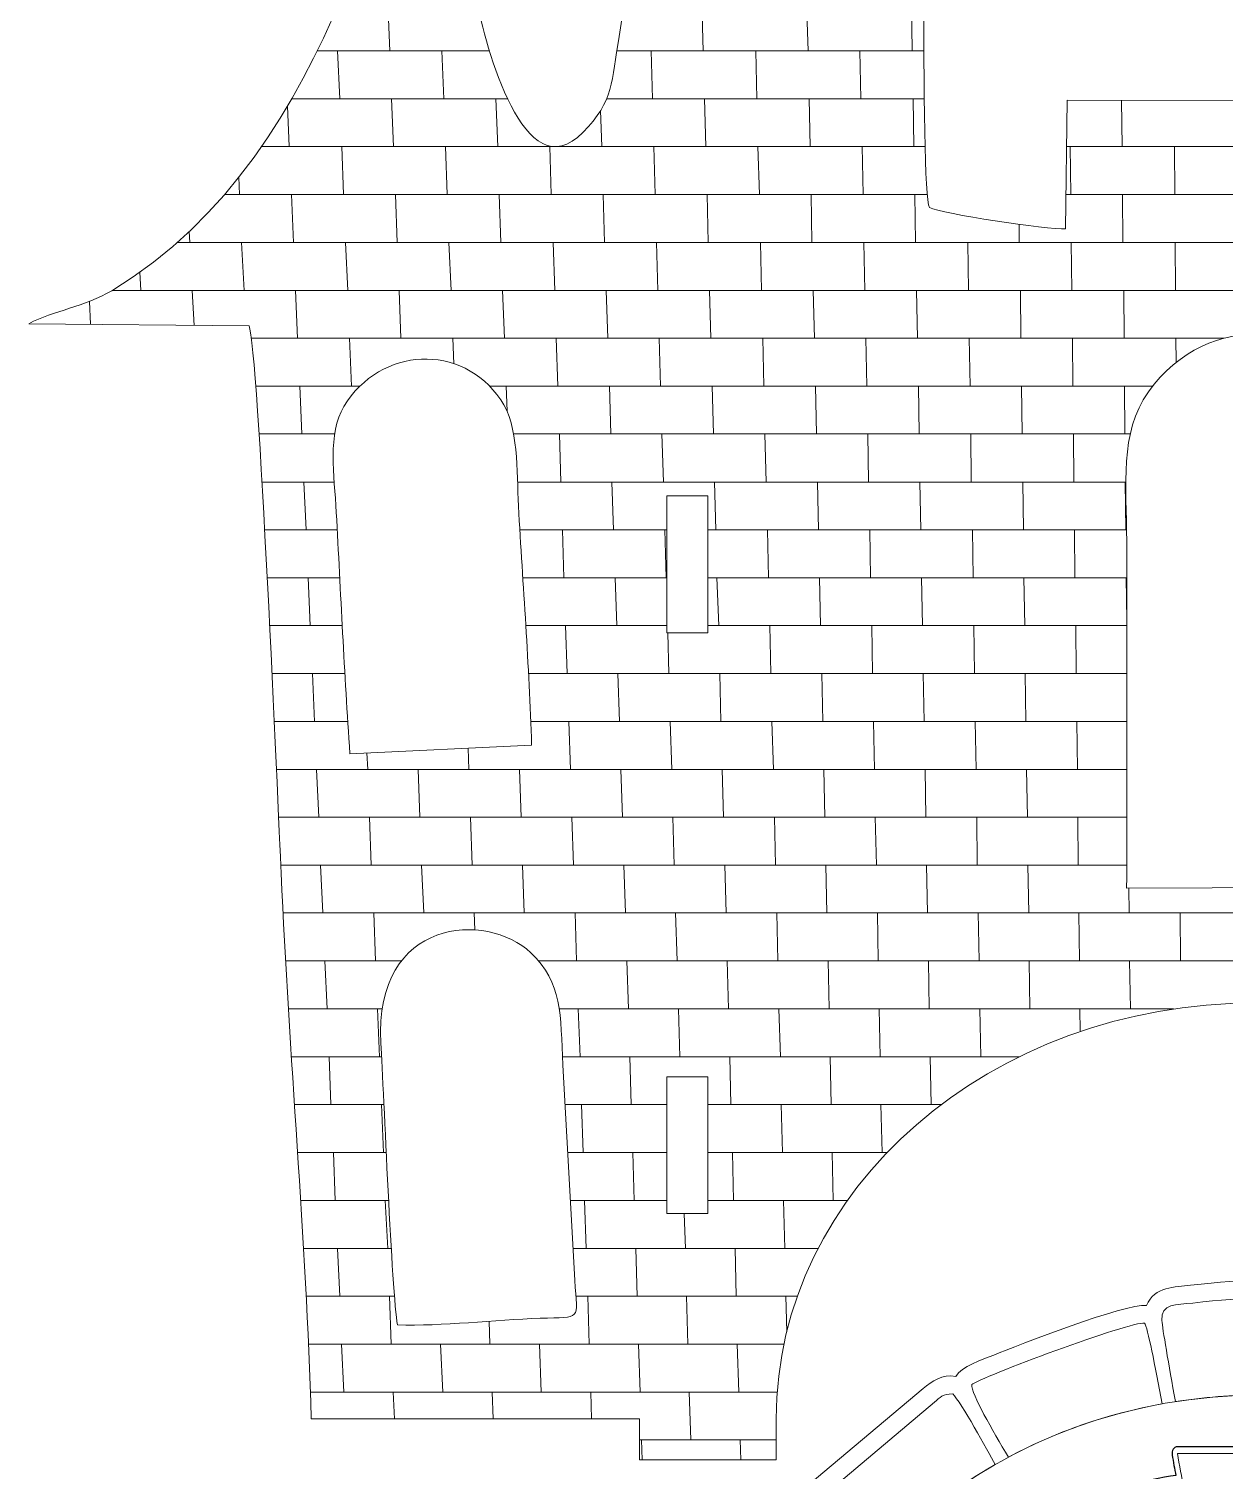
# Model space of a CAD drawing. Header units: millimetres. Extents: x 170 to 862, y -190 to 818.
# Drawn here: x 490.3 to 577.7, y -80.2 to 25.2 of the extents above; entities that cross this region are included whole.
import ezdxf

# ---------------------------------------------------------------- set-up
doc = ezdxf.new("R2010")
doc.units = ezdxf.units.MM
doc.header["$MEASUREMENT"] = 0
doc.layers.add('layer 1', color=7, linetype='Continuous')

msp = doc.modelspace()

# ---------------------------------------------------------------- linework, layer by layer
at = {"layer": 'layer 1', "color": 250, "lineweight": 9}
for points, knots in [([(510.9228, -76.3493), (510.9228, -76.3493), (534.906, -76.3493), (534.906, -76.3493), (534.906, -76.3493), (534.906, -76.3493), (534.906, -79.3493), (534.906, -79.3493), (534.906, -79.3493), (534.906, -79.3493), (544.906, -79.3493), (544.906, -79.3493), (544.906, -79.3493), (544.906, -79.3493), (544.906, -76.3493), (544.906, -76.3493), (544.906, -76.3493), (544.906, -59.5656), (560.576, -45.9595), (579.906, -45.9595), (579.906, -45.9595), (599.236, -45.9595), (614.906, -59.5656), (614.906, -76.3493), (614.906, -76.3493), (614.906, -76.3493), (614.906, -79.3493), (614.906, -79.3493), (614.906, -79.3493), (614.906, -79.3493), (624.906, -79.3493), (624.906, -79.3493), (624.906, -79.3493), (624.906, -79.3493), (624.906, -76.3493), (624.906, -76.3493), (624.906, -76.3493), (624.906, -76.3493), (646.316, -76.3493), (646.316, -76.3493), (646.316, -76.3493), (646.316, -76.3493), (648.4716, -38.3999), (648.4716, -38.3999), (648.4716, -38.3999), (648.4716, -38.3999), (656.5036, -38.4031), (656.5036, -38.4031), (656.5036, -38.4031), (656.5036, -38.4031), (639.1734, -19.24), (639.1734, -19.24), (639.1734, -19.24), (639.1734, -19.24), (629.1205, -29.5627), (629.1205, -29.5627), (629.1205, -29.5627), (629.1205, -29.5627), (630.1007, 27.5222), (630.1007, 27.5222), (630.1007, 27.5222), (630.1007, 27.5222), (647.1305, 27.3166), (647.1305, 27.3166), (647.1305, 27.3166), (645.5793, 28.3391), (643.9752, 28.9806), (642.3834, 30.0274), (642.3834, 30.0274), (635.0829, 34.8289), (628.2882, 40.3103), (623.8897, 48.2183), (623.8897, 48.2183), (621.895, 51.8047), (621.2528, 54.4117), (620.2465, 58.8511), (620.2465, 58.8511), (619.4413, 57.4735), (619.025, 55.4868), (618.3443, 53.819), (618.3443, 53.819), (617.6921, 52.2224), (616.9894, 50.3539), (616.2664, 48.8866), (616.2664, 48.8866), (614.5024, 45.3056), (613.2369, 43.0957), (611.1951, 39.9896), (611.1951, 39.9896), (606.8767, 33.42), (603.1417, 30.4764), (596.2882, 27.3613), (596.2882, 27.3613), (596.2882, 27.3613), (610.7812, 27.3214), (610.7812, 27.3214), (610.7812, 27.3214), (610.8475, 24.0482), (611.2013, 11.4736), (610.6337, 9.0804), (610.6337, 9.0804), (610.6337, 9.0804), (580.3423, 9.1505), (580.3423, 9.1505), (580.3423, 9.1505), (580.3423, 9.1505), (580.2643, 19.9821), (580.2643, 19.9821), (580.2643, 19.9821), (580.2643, 19.9821), (566.1612, 19.9921), (566.1612, 19.9921), (566.1612, 19.9921), (566.1612, 19.9921), (566.058, 10.6007), (566.058, 10.6007), (566.058, 10.6007), (564.7808, 10.5512), (556.933, 11.7012), (556.1073, 12.1687), (556.1073, 12.1687), (555.3932, 13.3816), (555.7951, 43.9697), (555.8473, 48.2832), (555.8473, 48.2832), (555.8473, 48.2832), (571.8956, 48.2946), (571.8956, 48.2946), (571.8956, 48.2946), (571.7946, 50.0304), (563.6137, 76.3162), (563.0667, 76.9632), (563.0667, 76.9632), (561.5698, 75.3409), (560.4404, 73.5545), (559.1395, 71.9493), (559.1395, 71.9493), (558.1346, 70.71), (556.221, 67.9084), (555.1357, 67.1754), (555.1357, 67.1754), (555.1357, 67.1754), (552.933, 86.5585), (552.933, 86.5585), (552.933, 86.5585), (552.933, 86.5585), (561.9036, 86.6342), (561.9036, 86.6342), (561.9036, 86.6342), (561.1342, 88.0788), (559.5118, 90.101), (558.5417, 91.4431), (558.5417, 91.4431), (558.5417, 91.4431), (548.6167, 105.0883), (548.6167, 105.0883), (548.6167, 105.0883), (548.2815, 105.5332), (548.628, 105.1591), (548.2217, 105.5796), (548.2217, 105.5796), (547.1851, 105.1028), (540.005, 94.0412), (538.2877, 91.6573), (538.2877, 91.6573), (537.3639, 90.3753), (535.6914, 88.2551), (535.2046, 86.9333), (535.2046, 86.9333), (535.2046, 86.9333), (543.0087, 86.9095), (543.0087, 86.9095), (543.0087, 86.9095), (543.0878, 84.6329), (541.1233, 75.6664), (540.574, 72.157), (540.574, 72.157), (540.445, 71.3339), (540.3027, 70.5302), (540.1676, 69.7136), (540.1676, 69.7136), (540.1676, 69.7136), (539.7334, 68.059), (539.7334, 68.059), (539.7334, 68.059), (539.7103, 68.0046), (539.633, 67.7984), (539.6151, 67.842), (539.6151, 67.842), (539.5969, 67.886), (539.5367, 67.6949), (539.4893, 67.6268), (539.4893, 67.6268), (538.1588, 68.7098), (532.8296, 75.8813), (531.6302, 76.9722), (531.6302, 76.9722), (530.9759, 76.3166), (529.6049, 71.3267), (529.3171, 70.3404), (529.3171, 70.3404), (528.3462, 67.0125), (523.0772, 51.5819), (522.9308, 49.7729), (522.9308, 49.7729), (522.9308, 49.7729), (537.2687, 49.7341), (537.2687, 49.7341), (537.2687, 49.7341), (537.2687, 49.7341), (533.4361, 24.6508), (533.4361, 24.6508), (533.4361, 24.6508), (532.8465, 21.3147), (533.0717, 19.978), (530.7803, 17.6474), (530.7803, 17.6474), (526.4674, 13.2606), (523.6809, 23.977), (522.9858, 27.3864), (522.9858, 27.3864), (522.3041, 30.7291), (520.9945, 41.8474), (519.696, 42.8723), (519.696, 42.8723), (516.0683, 40.4062), (513.5583, 16.4008), (496.3452, 6.0829), (496.3452, 6.0829), (494.377, 4.9033), (492.0918, 4.6321), (490.2903, 3.6729), (490.2903, 3.6729), (490.2903, 3.6729), (506.3854, 3.5058), (506.3854, 3.5058), (506.3854, 3.5058), (507.0558, 1.9718), (508.5169, -31.6547), (508.7252, -36.4826), (508.7252, -36.4826), (509.2925, -49.6303), (510.5607, -63.2277), (510.9228, -76.3493)], [0, 0, 0, 0, 0.01612903, 0.01612903, 0.01612903, 0.01612903, 0.03225806, 0.03225806, 0.03225806, 0.03225806, 0.0483871, 0.0483871, 0.0483871, 0.0483871, 0.06451613, 0.06451613, 0.06451613, 0.06451613, 0.08064516, 0.08064516, 0.08064516, 0.08064516, 0.09677419, 0.09677419, 0.09677419, 0.09677419, 0.11290323, 0.11290323, 0.11290323, 0.11290323, 0.12903226, 0.12903226, 0.12903226, 0.12903226, 0.14516129, 0.14516129, 0.14516129, 0.14516129, 0.16129032, 0.16129032, 0.16129032, 0.16129032, 0.17741935, 0.17741935, 0.17741935, 0.17741935, 0.19354839, 0.19354839, 0.19354839, 0.19354839, 0.20967742, 0.20967742, 0.20967742, 0.20967742, 0.22580645, 0.22580645, 0.22580645, 0.22580645, 0.24193548, 0.24193548, 0.24193548, 0.24193548, 0.25806452, 0.25806452, 0.25806452, 0.25806452, 0.27419355, 0.27419355, 0.27419355, 0.27419355, 0.29032258, 0.29032258, 0.29032258, 0.29032258, 0.30645161, 0.30645161, 0.30645161, 0.30645161, 0.32258065, 0.32258065, 0.32258065, 0.32258065, 0.33870968, 0.33870968, 0.33870968, 0.33870968, 0.35483871, 0.35483871, 0.35483871, 0.35483871, 0.37096774, 0.37096774, 0.37096774, 0.37096774, 0.38709677, 0.38709677, 0.38709677, 0.38709677, 0.40322581, 0.40322581, 0.40322581, 0.40322581, 0.41935484, 0.41935484, 0.41935484, 0.41935484, 0.43548387, 0.43548387, 0.43548387, 0.43548387, 0.4516129, 0.4516129, 0.4516129, 0.4516129, 0.46774194, 0.46774194, 0.46774194, 0.46774194, 0.48387097, 0.48387097, 0.48387097, 0.48387097, 0.5, 0.5, 0.5, 0.5, 0.51612903, 0.51612903, 0.51612903, 0.51612903, 0.53225806, 0.53225806, 0.53225806, 0.53225806, 0.5483871, 0.5483871, 0.5483871, 0.5483871, 0.56451613, 0.56451613, 0.56451613, 0.56451613, 0.58064516, 0.58064516, 0.58064516, 0.58064516, 0.59677419, 0.59677419, 0.59677419, 0.59677419, 0.61290323, 0.61290323, 0.61290323, 0.61290323, 0.62903226, 0.62903226, 0.62903226, 0.62903226, 0.64516129, 0.64516129, 0.64516129, 0.64516129, 0.66129032, 0.66129032, 0.66129032, 0.66129032, 0.67741935, 0.67741935, 0.67741935, 0.67741935, 0.69354839, 0.69354839, 0.69354839, 0.69354839, 0.70967742, 0.70967742, 0.70967742, 0.70967742, 0.72580645, 0.72580645, 0.72580645, 0.72580645, 0.74193548, 0.74193548, 0.74193548, 0.74193548, 0.75806452, 0.75806452, 0.75806452, 0.75806452, 0.77419355, 0.77419355, 0.77419355, 0.77419355, 0.79032258, 0.79032258, 0.79032258, 0.79032258, 0.80645161, 0.80645161, 0.80645161, 0.80645161, 0.82258065, 0.82258065, 0.82258065, 0.82258065, 0.83870968, 0.83870968, 0.83870968, 0.83870968, 0.85483871, 0.85483871, 0.85483871, 0.85483871, 0.87096774, 0.87096774, 0.87096774, 0.87096774, 0.88709677, 0.88709677, 0.88709677, 0.88709677, 0.90322581, 0.90322581, 0.90322581, 0.90322581, 0.91935484, 0.91935484, 0.91935484, 0.91935484, 0.93548387, 0.93548387, 0.93548387, 0.93548387, 0.9516129, 0.9516129, 0.9516129, 0.9516129, 0.96774194, 0.96774194, 0.96774194, 0.96774194, 1, 1, 1, 1]), ([(570.5165, -37.5733), (570.5403, -29.1237), (570.5223, -20.6717), (570.5213, -12.2221), (570.5213, -12.2221), (570.5213, -8.1617), (569.9646, -4.3029), (572.1051, -1.3127), (572.1051, -1.3127), (576.5099, 4.8409), (584.7254, 3.8362), (587.9827, -1.5046), (587.9827, -1.5046), (589.753, -4.4079), (589.2919, -8.8375), (589.2915, -12.633), (589.2915, -12.633), (589.2915, -20.917), (589.253, -29.2102), (589.2997, -37.5127), (589.2997, -37.5127), (589.2997, -37.5127), (570.5165, -37.5733), (570.5165, -37.5733)], [0, 0, 0, 0, 0.14285714, 0.14285714, 0.14285714, 0.14285714, 0.28571429, 0.28571429, 0.28571429, 0.28571429, 0.42857143, 0.42857143, 0.42857143, 0.42857143, 0.57142857, 0.57142857, 0.57142857, 0.57142857, 0.71428571, 0.71428571, 0.71428571, 0.71428571, 1, 1, 1, 1]), ([(513.7598, -27.7471), (513.3305, -21.9035), (513.0869, -15.9713), (512.7571, -10.1134), (512.7571, -10.1134), (512.6046, -7.4072), (512.1172, -4.3588), (513.3145, -2.3792), (513.3145, -2.3792), (515.9889, 2.044), (521.9476, 2.2624), (524.7752, -1.8828), (524.7752, -1.8828), (526.1255, -3.863), (525.9243, -7.0465), (526.0712, -9.6573), (526.0712, -9.6573), (526.3941, -15.4074), (526.8585, -21.3062), (527.0327, -27.1222), (527.0327, -27.1222), (527.0327, -27.1222), (513.7598, -27.7471), (513.7598, -27.7471)], [0, 0, 0, 0, 0.14285714, 0.14285714, 0.14285714, 0.14285714, 0.28571429, 0.28571429, 0.28571429, 0.28571429, 0.42857143, 0.42857143, 0.42857143, 0.42857143, 0.57142857, 0.57142857, 0.57142857, 0.57142857, 0.71428571, 0.71428571, 0.71428571, 0.71428571, 1, 1, 1, 1]), ([(536.906, -8.9153), (536.906, -8.9153), (539.906, -8.9153), (539.906, -8.9153), (539.906, -8.9153), (539.906, -8.9153), (539.906, -18.9153), (539.906, -18.9153), (539.906, -18.9153), (539.906, -18.9153), (536.906, -18.9153), (536.906, -18.9153), (536.906, -18.9153), (536.906, -18.9153), (536.906, -8.9153), (536.906, -8.9153)], [0, 0, 0, 0, 0.2, 0.2, 0.2, 0.2, 0.4, 0.4, 0.4, 0.4, 0.6, 0.6, 0.6, 0.6, 1, 1, 1, 1]), ([(517.2252, -69.4886), (516.8291, -67.2596), (516.2156, -52.4423), (516.0183, -48.8963), (516.0183, -48.8963), (515.5075, -39.711), (523.7788, -39.2521), (526.9761, -42.2947), (526.9761, -42.2947), (529.305, -44.5102), (529.1241, -46.7851), (529.324, -50.514), (529.324, -50.514), (529.324, -50.514), (530.1784, -66.2163), (530.1784, -66.2163), (530.1784, -66.2163), (530.4004, -69.2665), (530.7221, -68.8934), (527.6591, -69.0022), (527.6591, -69.0022), (524.3075, -69.1212), (520.5093, -69.5876), (517.2252, -69.4886)], [0, 0, 0, 0, 0.14285714, 0.14285714, 0.14285714, 0.14285714, 0.28571429, 0.28571429, 0.28571429, 0.28571429, 0.42857143, 0.42857143, 0.42857143, 0.42857143, 0.57142857, 0.57142857, 0.57142857, 0.57142857, 0.71428571, 0.71428571, 0.71428571, 0.71428571, 1, 1, 1, 1]), ([(536.906, -51.3493), (536.906, -51.3493), (539.906, -51.3493), (539.906, -51.3493), (539.906, -51.3493), (539.906, -51.3493), (539.906, -61.3493), (539.906, -61.3493), (539.906, -61.3493), (539.906, -61.3493), (536.906, -61.3493), (536.906, -61.3493), (536.906, -61.3493), (536.906, -61.3493), (536.906, -51.3493), (536.906, -51.3493)], [0, 0, 0, 0, 0.2, 0.2, 0.2, 0.2, 0.4, 0.4, 0.4, 0.4, 0.6, 0.6, 0.6, 0.6, 1, 1, 1, 1])]:
    msp.add_open_spline(points, degree=3, knots=knots, dxfattribs=at)
at = {"layer": 'layer 1', "color": 242, "lineweight": 9}
for points in [[(516.6673, 23.6047), (516.6673, 23.6047), (516.5137, 27.1012), (516.5137, 27.1012)], [(539.4769, 27.1012), (539.4769, 27.1012), (539.5793, 23.6047), (539.5793, 23.6047)], [(547.2337, 23.6047), (547.2337, 23.6047), (547.1313, 27.1012), (547.1313, 27.1012)], [(554.7857, 27.1012), (554.7857, 27.1012), (554.8369, 23.6047), (554.8369, 23.6047)], [(511.3686, 23.6047), (511.3686, 23.6047), (523.9529, 23.6047), (523.9529, 23.6047)], [(513.0065, 20.1082), (513.0065, 20.1082), (512.8529, 23.6047), (512.8529, 23.6047)], [(520.4817, 23.6047), (520.4817, 23.6047), (520.6097, 20.1082), (520.6097, 20.1082)], [(533.2646, 23.6047), (533.2646, 23.6047), (555.6946, 23.6047), (555.6946, 23.6047)], [(535.7649, 23.6047), (535.7649, 23.6047), (535.8673, 20.1082), (535.8673, 20.1082)], [(543.4961, 20.1082), (543.4961, 20.1082), (543.4193, 23.6047), (543.4193, 23.6047)], [(551.0225, 23.6047), (551.0225, 23.6047), (551.0993, 20.1082), (551.0993, 20.1082)], [(509.5054, 20.1082), (509.5054, 20.1082), (525.2722, 20.1082), (525.2722, 20.1082)], [(516.9489, 16.6117), (516.9489, 16.6117), (516.7953, 20.1082), (516.7953, 20.1082)], [(524.4241, 20.1082), (524.4241, 20.1082), (524.5521, 16.6117), (524.5521, 16.6117)], [(532.5146, 20.1082), (532.5146, 20.1082), (555.7214, 20.1082), (555.7214, 20.1082)], [(539.6561, 20.1082), (539.6561, 20.1082), (539.7585, 16.6117), (539.7585, 16.6117)], [(547.3873, 16.6117), (547.3873, 16.6117), (547.3105, 20.1082), (547.3105, 20.1082)], [(554.9137, 20.1082), (554.9137, 20.1082), (554.9649, 16.6117), (554.9649, 16.6117)], [(509.1901, 19.571), (509.1901, 19.571), (509.3201, 16.6117), (509.3201, 16.6117)], [(532.1553, 16.6117), (532.1553, 16.6117), (532.0779, 19.2541), (532.0779, 19.2541)], [(570.1474, 19.9893), (570.1474, 19.9893), (570.1969, 16.6117), (570.1969, 16.6117)], [(507.2938, 16.6117), (507.2938, 16.6117), (528.6768, 16.6117), (528.6768, 16.6117)], [(513.2881, 13.1152), (513.2881, 13.1152), (513.1601, 16.6117), (513.1601, 16.6117)], [(520.7377, 16.6117), (520.7377, 16.6117), (520.8657, 13.1152), (520.8657, 13.1152)], [(528.4689, 13.1152), (528.4689, 13.1152), (528.3665, 16.6117), (528.3665, 16.6117)], [(528.8615, 16.6117), (528.8615, 16.6117), (555.7832, 16.6117), (555.7832, 16.6117)], [(535.9697, 16.6117), (535.9697, 16.6117), (536.0721, 13.1152), (536.0721, 13.1152)], [(543.6753, 13.1152), (543.6753, 13.1152), (543.5729, 16.6117), (543.5729, 16.6117)], [(551.1761, 16.6117), (551.1761, 16.6117), (551.2529, 13.1152), (551.2529, 13.1152)], [(566.1241, 16.6117), (566.1241, 16.6117), (580.2886, 16.6117), (580.2886, 16.6117)], [(566.3825, 16.6117), (566.3825, 16.6117), (566.4337, 13.1152), (566.4337, 13.1152)], [(574.0369, 13.1152), (574.0369, 13.1152), (574.0113, 16.6117), (574.0113, 16.6117)], [(505.6299, 14.368), (505.6299, 14.368), (505.6849, 13.1152), (505.6849, 13.1152)], [(504.5955, 13.1152), (504.5955, 13.1152), (555.9459, 13.1152), (555.9459, 13.1152)], [(509.4737, 13.1152), (509.4737, 13.1152), (509.6273, 9.5998), (509.6273, 9.5998)], [(517.2049, 9.5998), (517.2049, 9.5998), (517.0769, 13.1152), (517.0769, 13.1152)], [(524.6545, 13.1152), (524.6545, 13.1152), (524.7825, 9.5998), (524.7825, 9.5998)], [(532.3601, 9.5998), (532.3601, 9.5998), (532.2577, 13.1152), (532.2577, 13.1152)], [(539.8609, 13.1152), (539.8609, 13.1152), (539.9377, 9.5998), (539.9377, 9.5998)], [(547.5153, 9.5998), (547.5153, 9.5998), (547.4641, 13.1152), (547.4641, 13.1152)], [(555.0417, 13.1152), (555.0417, 13.1152), (555.0929, 9.5998), (555.0929, 9.5998)], [(566.0856, 13.1152), (566.0856, 13.1152), (580.3137, 13.1152), (580.3137, 13.1152)], [(570.2225, 13.1152), (570.2225, 13.1152), (570.2481, 9.5998), (570.2481, 9.5998)], [(562.6705, 9.5998), (562.6705, 9.5998), (562.6607, 10.939), (562.6607, 10.939)], [(501.1317, 9.5998), (501.1317, 9.5998), (580.3391, 9.5998), (580.3391, 9.5998)], [(502.0497, 9.5998), (502.0497, 9.5998), (502.0145, 10.4062), (502.0145, 10.4062)], [(505.8385, 9.5998), (505.8385, 9.5998), (506.0177, 6.1033), (506.0177, 6.1033)], [(513.5953, 6.1033), (513.5953, 6.1033), (513.4417, 9.5998), (513.4417, 9.5998)], [(520.9937, 9.5998), (520.9937, 9.5998), (521.1473, 6.1033), (521.1473, 6.1033)], [(528.7249, 6.1033), (528.7249, 6.1033), (528.5969, 9.5998), (528.5969, 9.5998)], [(536.1489, 9.5998), (536.1489, 9.5998), (536.2513, 6.1033), (536.2513, 6.1033)], [(543.8289, 6.1033), (543.8289, 6.1033), (543.7521, 9.5998), (543.7521, 9.5998)], [(551.3041, 9.5998), (551.3041, 9.5998), (551.3809, 6.1033), (551.3809, 6.1033)], [(558.9585, 6.1033), (558.9585, 6.1033), (558.9073, 9.5998), (558.9073, 9.5998)], [(566.4593, 9.5998), (566.4593, 9.5998), (566.5105, 6.1033), (566.5105, 6.1033)], [(574.0881, 6.1033), (574.0881, 6.1033), (574.0625, 9.5998), (574.0625, 9.5998)], [(498.4657, 6.1033), (498.4657, 6.1033), (498.3978, 7.4284), (498.3978, 7.4284)], [(494.7122, 5.3005), (494.7122, 5.3005), (494.7857, 3.6262), (494.7857, 3.6262)], [(496.3781, 6.1033), (496.3781, 6.1033), (617.0623, 6.1033), (617.0623, 6.1033)], [(502.3599, 3.5476), (502.3599, 3.5476), (502.2289, 6.1033), (502.2289, 6.1033)], [(509.7809, 6.1033), (509.7809, 6.1033), (509.9345, 2.6068), (509.9345, 2.6068)], [(517.4865, 2.6068), (517.4865, 2.6068), (517.3585, 6.1033), (517.3585, 6.1033)], [(524.9105, 6.1033), (524.9105, 6.1033), (525.0385, 2.6068), (525.0385, 2.6068)], [(532.5905, 2.6068), (532.5905, 2.6068), (532.4881, 6.1033), (532.4881, 6.1033)], [(540.0401, 6.1033), (540.0401, 6.1033), (540.1169, 2.6068), (540.1169, 2.6068)], [(547.6945, 2.6068), (547.6945, 2.6068), (547.6177, 6.1033), (547.6177, 6.1033)], [(555.1697, 6.1033), (555.1697, 6.1033), (555.2209, 2.6068), (555.2209, 2.6068)], [(562.7729, 2.6068), (562.7729, 2.6068), (562.7473, 6.1033), (562.7473, 6.1033)], [(570.2993, 6.1033), (570.2993, 6.1033), (570.3249, 2.6068), (570.3249, 2.6068)], [(506.5534, 2.6068), (506.5534, 2.6068), (577.6296, 2.6068), (577.6296, 2.6068)], [(513.8769, -0.8897), (513.8769, -0.8897), (513.7233, 2.6068), (513.7233, 2.6068)], [(521.2753, 2.6068), (521.2753, 2.6068), (521.3433, 0.7493), (521.3433, 0.7493)], [(528.9553, -0.8897), (528.9553, -0.8897), (528.8273, 2.6068), (528.8273, 2.6068)], [(536.3537, 2.6068), (536.3537, 2.6068), (536.4561, -0.8897), (536.4561, -0.8897)], [(544.0081, -0.8897), (544.0081, -0.8897), (543.9313, 2.6068), (543.9313, 2.6068)], [(551.4577, 2.6068), (551.4577, 2.6068), (551.5345, -0.8897), (551.5345, -0.8897)], [(559.0865, -0.8897), (559.0865, -0.8897), (559.0097, 2.6068), (559.0097, 2.6068)], [(566.5617, 2.6068), (566.5617, 2.6068), (566.5873, -0.8897), (566.5873, -0.8897)], [(574.1267, 0.8351), (574.1267, 0.8351), (574.1137, 2.6068), (574.1137, 2.6068)], [(506.8746, -0.8897), (506.8746, -0.8897), (514.4881, -0.8897), (514.4881, -0.8897)], [(510.0881, -0.8897), (510.0881, -0.8897), (510.2417, -4.3862), (510.2417, -4.3862)], [(523.9592, -0.8897), (523.9592, -0.8897), (572.4243, -0.8897), (572.4243, -0.8897)], [(525.1665, -0.8897), (525.1665, -0.8897), (525.2338, -2.7279), (525.2338, -2.7279)], [(532.8209, -4.3862), (532.8209, -4.3862), (532.7185, -0.8897), (532.7185, -0.8897)], [(540.2193, -0.8897), (540.2193, -0.8897), (540.3217, -4.3862), (540.3217, -4.3862)], [(547.8481, -4.3862), (547.8481, -4.3862), (547.7713, -0.8897), (547.7713, -0.8897)], [(555.2977, -0.8897), (555.2977, -0.8897), (555.3489, -4.3862), (555.3489, -4.3862)], [(562.8753, -4.3862), (562.8753, -4.3862), (562.8241, -0.8897), (562.8241, -0.8897)], [(570.3505, -0.8897), (570.3505, -0.8897), (570.3761, -4.3862), (570.3761, -4.3862)], [(507.1147, -4.3862), (507.1147, -4.3862), (512.6411, -4.3862), (512.6411, -4.3862)], [(525.7151, -4.3862), (525.7151, -4.3862), (570.7816, -4.3862), (570.7816, -4.3862)], [(529.1601, -7.9016), (529.1601, -7.9016), (529.0577, -4.3862), (529.0577, -4.3862)], [(536.5585, -4.3862), (536.5585, -4.3862), (536.6609, -7.9016), (536.6609, -7.9016)], [(544.1617, -7.9016), (544.1617, -7.9016), (544.0849, -4.3862), (544.0849, -4.3862)], [(551.6113, -4.3862), (551.6113, -4.3862), (551.6625, -7.9016), (551.6625, -7.9016)], [(559.1633, -7.9016), (559.1633, -7.9016), (559.1377, -4.3862), (559.1377, -4.3862)], [(566.6385, -4.3862), (566.6385, -4.3862), (566.6641, -7.9016), (566.6641, -7.9016)], [(507.3281, -7.9016), (507.3281, -7.9016), (512.6019, -7.9016), (512.6019, -7.9016)], [(510.3953, -7.9016), (510.3953, -7.9016), (510.5489, -11.3981), (510.5489, -11.3981)], [(526.0056, -7.9016), (526.0056, -7.9016), (570.457, -7.9016), (570.457, -7.9016)], [(533.0257, -11.3981), (533.0257, -11.3981), (532.8977, -7.9016), (532.8977, -7.9016)], [(540.3985, -7.9016), (540.3985, -7.9016), (540.5009, -11.3981), (540.5009, -11.3981)], [(548.0017, -11.3981), (548.0017, -11.3981), (547.9249, -7.9016), (547.9249, -7.9016)], [(555.4001, -7.9016), (555.4001, -7.9016), (555.4769, -11.3981), (555.4769, -11.3981)], [(562.9777, -11.3981), (562.9777, -11.3981), (562.9265, -7.9016), (562.9265, -7.9016)], [(570.4017, -7.9016), (570.4017, -7.9016), (570.4529, -11.3981), (570.4529, -11.3981)], [(507.5243, -11.3981), (507.5243, -11.3981), (512.8281, -11.3981), (512.8281, -11.3981)], [(526.1726, -11.3981), (526.1726, -11.3981), (536.906, -11.3981), (536.906, -11.3981)], [(529.3905, -14.8946), (529.3905, -14.8946), (529.2881, -11.3981), (529.2881, -11.3981)], [(536.7633, -11.3981), (536.7633, -11.3981), (536.8657, -14.8946), (536.8657, -14.8946)], [(539.906, -11.3981), (539.906, -11.3981), (570.5146, -11.3981), (570.5146, -11.3981)], [(544.3409, -14.8946), (544.3409, -14.8946), (544.2641, -11.3981), (544.2641, -11.3981)], [(551.7393, -11.3981), (551.7393, -11.3981), (551.7905, -14.8946), (551.7905, -14.8946)], [(559.2913, -14.8946), (559.2913, -14.8946), (559.2401, -11.3981), (559.2401, -11.3981)], [(566.7153, -11.3981), (566.7153, -11.3981), (566.7409, -14.8946), (566.7409, -14.8946)], [(507.71, -14.8946), (507.71, -14.8946), (513.012, -14.8946), (513.012, -14.8946)], [(510.7025, -14.8946), (510.7025, -14.8946), (510.8561, -18.3911), (510.8561, -18.3911)], [(526.3902, -14.8946), (526.3902, -14.8946), (536.906, -14.8946), (536.906, -14.8946)], [(533.2561, -18.3911), (533.2561, -18.3911), (533.1281, -14.8946), (533.1281, -14.8946)], [(539.906, -14.8946), (539.906, -14.8946), (570.5221, -14.8946), (570.5221, -14.8946)], [(540.5777, -14.8946), (540.5777, -14.8946), (540.7057, -18.3911), (540.7057, -18.3911)], [(548.1553, -18.3911), (548.1553, -18.3911), (548.0785, -14.8946), (548.0785, -14.8946)], [(555.5281, -14.8946), (555.5281, -14.8946), (555.6049, -18.3911), (555.6049, -18.3911)], [(563.0801, -18.3911), (563.0801, -18.3911), (563.0033, -14.8946), (563.0033, -14.8946)], [(570.4785, -14.8946), (570.4785, -14.8946), (570.5239, -17.9961), (570.5239, -17.9961)], [(507.8877, -18.3911), (507.8877, -18.3911), (513.1925, -18.3911), (513.1925, -18.3911)], [(526.6093, -18.3911), (526.6093, -18.3911), (536.906, -18.3911), (536.906, -18.3911)], [(529.6209, -21.8876), (529.6209, -21.8876), (529.5185, -18.3911), (529.5185, -18.3911)], [(536.9835, -18.9153), (536.9835, -18.9153), (537.0705, -21.8876), (537.0705, -21.8876)], [(539.906, -18.3911), (539.906, -18.3911), (570.5242, -18.3911), (570.5242, -18.3911)], [(544.5201, -21.8876), (544.5201, -21.8876), (544.4433, -18.3911), (544.4433, -18.3911)], [(551.8929, -18.3911), (551.8929, -18.3911), (551.9441, -21.8876), (551.9441, -21.8876)], [(559.3937, -21.8876), (559.3937, -21.8876), (559.3425, -18.3911), (559.3425, -18.3911)], [(566.7921, -18.3911), (566.7921, -18.3911), (566.8177, -21.8876), (566.8177, -21.8876)], [(508.0592, -21.8876), (508.0592, -21.8876), (513.3828, -21.8876), (513.3828, -21.8876)], [(511.0097, -21.8876), (511.0097, -21.8876), (511.1633, -25.403), (511.1633, -25.403)], [(526.81, -21.8876), (526.81, -21.8876), (570.5266, -21.8876), (570.5266, -21.8876)], [(533.4609, -25.403), (533.4609, -25.403), (533.3329, -21.8876), (533.3329, -21.8876)], [(540.7825, -21.8876), (540.7825, -21.8876), (540.8593, -25.403), (540.8593, -25.403)], [(548.3089, -25.403), (548.3089, -25.403), (548.2321, -21.8876), (548.2321, -21.8876)], [(555.6561, -21.8876), (555.6561, -21.8876), (555.7073, -25.403), (555.7073, -25.403)], [(563.1569, -25.403), (563.1569, -25.403), (563.1057, -21.8876), (563.1057, -21.8876)], [(508.2265, -25.403), (508.2265, -25.403), (513.5972, -25.403), (513.5972, -25.403)], [(526.9732, -25.403), (526.9732, -25.403), (570.5284, -25.403), (570.5284, -25.403)], [(529.8769, -28.8995), (529.8769, -28.8995), (529.7489, -25.403), (529.7489, -25.403)], [(537.1473, -25.403), (537.1473, -25.403), (537.2753, -28.8995), (537.2753, -28.8995)], [(544.6993, -28.8995), (544.6993, -28.8995), (544.5969, -25.403), (544.5969, -25.403)], [(552.0209, -25.403), (552.0209, -25.403), (552.0977, -28.8995), (552.0977, -28.8995)], [(559.5217, -28.8995), (559.5217, -28.8995), (559.4449, -25.403), (559.4449, -25.403)], [(566.8689, -25.403), (566.8689, -25.403), (566.9201, -28.8995), (566.9201, -28.8995)], [(522.3844, -27.341), (522.3844, -27.341), (522.4529, -28.8995), (522.4529, -28.8995)], [(515.0545, -28.8995), (515.0545, -28.8995), (515.0013, -27.6886), (515.0013, -27.6886)], [(508.3882, -28.8995), (508.3882, -28.8995), (570.5286, -28.8995), (570.5286, -28.8995)], [(511.3169, -28.8995), (511.3169, -28.8995), (511.4705, -32.396), (511.4705, -32.396)], [(518.8689, -32.396), (518.8689, -32.396), (518.7409, -28.8995), (518.7409, -28.8995)], [(526.1393, -28.8995), (526.1393, -28.8995), (526.2673, -32.396), (526.2673, -32.396)], [(533.6657, -32.396), (533.6657, -32.396), (533.5633, -28.8995), (533.5633, -28.8995)], [(540.9617, -28.8995), (540.9617, -28.8995), (541.0641, -32.396), (541.0641, -32.396)], [(548.4625, -32.396), (548.4625, -32.396), (548.3857, -28.8995), (548.3857, -28.8995)], [(555.7841, -28.8995), (555.7841, -28.8995), (555.8353, -32.396), (555.8353, -32.396)], [(563.2593, -32.396), (563.2593, -32.396), (563.2081, -28.8995), (563.2081, -28.8995)], [(508.546, -32.396), (508.546, -32.396), (570.5263, -32.396), (570.5263, -32.396)], [(515.3105, -35.8925), (515.3105, -35.8925), (515.1825, -32.396), (515.1825, -32.396)], [(522.5553, -32.396), (522.5553, -32.396), (522.6833, -35.8925), (522.6833, -35.8925)], [(530.0817, -35.8925), (530.0817, -35.8925), (529.9793, -32.396), (529.9793, -32.396)], [(537.3521, -32.396), (537.3521, -32.396), (537.4545, -35.8925), (537.4545, -35.8925)], [(544.8529, -35.8925), (544.8529, -35.8925), (544.7761, -32.396), (544.7761, -32.396)], [(552.1489, -32.396), (552.1489, -32.396), (552.2257, -35.8925), (552.2257, -35.8925)], [(559.5985, -35.8925), (559.5985, -35.8925), (559.5729, -32.396), (559.5729, -32.396)], [(566.9457, -32.396), (566.9457, -32.396), (566.9713, -35.8925), (566.9713, -35.8925)], [(508.6997, -35.8925), (508.6997, -35.8925), (570.5207, -35.8925), (570.5207, -35.8925)], [(511.5985, -35.8925), (511.5985, -35.8925), (511.7777, -39.389), (511.7777, -39.389)], [(519.1505, -39.389), (519.1505, -39.389), (518.9969, -35.8925), (518.9969, -35.8925)], [(526.3697, -35.8925), (526.3697, -35.8925), (526.4977, -39.389), (526.4977, -39.389)], [(533.8961, -39.389), (533.8961, -39.389), (533.7681, -35.8925), (533.7681, -35.8925)], [(541.1409, -35.8925), (541.1409, -35.8925), (541.2433, -39.389), (541.2433, -39.389)], [(548.6161, -39.389), (548.6161, -39.389), (548.5393, -35.8925), (548.5393, -35.8925)], [(555.8865, -35.8925), (555.8865, -35.8925), (555.9633, -39.389), (555.9633, -39.389)], [(563.3617, -39.389), (563.3617, -39.389), (563.2849, -35.8925), (563.2849, -35.8925)], [(570.6823, -37.5728), (570.6823, -37.5728), (570.7089, -39.389), (570.7089, -39.389)], [(508.8611, -39.389), (508.8611, -39.389), (648.4154, -39.389), (648.4154, -39.389)], [(515.6177, -42.8855), (515.6177, -42.8855), (515.4897, -39.389), (515.4897, -39.389)], [(522.8369, -39.389), (522.8369, -39.389), (522.8822, -40.6258), (522.8822, -40.6258)], [(530.3121, -42.8855), (530.3121, -42.8855), (530.2097, -39.389), (530.2097, -39.389)], [(537.5569, -39.389), (537.5569, -39.389), (537.6593, -42.8855), (537.6593, -42.8855)], [(545.0321, -42.8855), (545.0321, -42.8855), (544.9553, -39.389), (544.9553, -39.389)], [(552.3025, -39.389), (552.3025, -39.389), (552.3537, -42.8855), (552.3537, -42.8855)], [(559.7265, -42.8855), (559.7265, -42.8855), (559.6753, -39.389), (559.6753, -39.389)], [(567.0225, -39.389), (567.0225, -39.389), (567.0737, -42.8855), (567.0737, -42.8855)], [(574.4465, -42.8855), (574.4465, -42.8855), (574.4209, -39.389), (574.4209, -39.389)], [(509.0483, -42.8855), (509.0483, -42.8855), (517.5234, -42.8855), (517.5234, -42.8855)], [(511.9313, -42.8855), (511.9313, -42.8855), (512.0849, -46.4009), (512.0849, -46.4009)], [(527.5373, -42.8855), (527.5373, -42.8855), (630.0297, -42.8855), (630.0297, -42.8855)], [(534.1009, -46.4009), (534.1009, -46.4009), (533.9985, -42.8855), (533.9985, -42.8855)], [(541.3201, -42.8855), (541.3201, -42.8855), (541.4225, -46.4009), (541.4225, -46.4009)], [(548.7697, -46.4009), (548.7697, -46.4009), (548.6929, -42.8855), (548.6929, -42.8855)], [(556.0401, -42.8855), (556.0401, -42.8855), (556.0913, -46.4009), (556.0913, -46.4009)], [(563.4385, -46.4009), (563.4385, -46.4009), (563.3873, -42.8855), (563.3873, -42.8855)], [(570.7345, -42.8855), (570.7345, -42.8855), (570.7857, -46.4009), (570.7857, -46.4009)], [(509.2562, -46.4009), (509.2562, -46.4009), (516.1156, -46.4009), (516.1156, -46.4009)], [(515.9249, -49.8974), (515.9249, -49.8974), (515.7713, -46.4009), (515.7713, -46.4009)], [(529.0476, -46.4009), (529.0476, -46.4009), (573.9419, -46.4009), (573.9419, -46.4009)], [(530.5681, -49.8974), (530.5681, -49.8974), (530.4401, -46.4009), (530.4401, -46.4009)], [(537.7617, -46.4009), (537.7617, -46.4009), (537.8641, -49.8974), (537.8641, -49.8974)], [(545.2113, -49.8974), (545.2113, -49.8974), (545.1089, -46.4009), (545.1089, -46.4009)], [(552.4305, -46.4009), (552.4305, -46.4009), (552.5073, -49.8974), (552.5073, -49.8974)], [(559.8545, -49.8974), (559.8545, -49.8974), (559.7777, -46.4009), (559.7777, -46.4009)], [(567.0993, -46.4009), (567.0993, -46.4009), (567.1235, -48.0506), (567.1235, -48.0506)], [(509.4764, -49.8974), (509.4764, -49.8974), (516.0706, -49.8974), (516.0706, -49.8974)], [(512.2385, -49.8974), (512.2385, -49.8974), (512.3665, -53.3939), (512.3665, -53.3939)], [(529.2934, -49.8974), (529.2934, -49.8974), (562.6666, -49.8974), (562.6666, -49.8974)], [(534.3057, -53.3939), (534.3057, -53.3939), (534.2033, -49.8974), (534.2033, -49.8974)], [(541.5249, -49.8974), (541.5249, -49.8974), (541.6017, -53.3939), (541.6017, -53.3939)], [(548.9233, -53.3939), (548.9233, -53.3939), (548.8465, -49.8974), (548.8465, -49.8974)], [(556.1681, -49.8974), (556.1681, -49.8974), (556.2193, -53.3939), (556.2193, -53.3939)], [(509.7034, -53.3939), (509.7034, -53.3939), (516.239, -53.3939), (516.239, -53.3939)], [(516.2065, -56.8904), (516.2065, -56.8904), (516.0529, -53.3939), (516.0529, -53.3939)], [(529.4807, -53.3939), (529.4807, -53.3939), (536.906, -53.3939), (536.906, -53.3939)], [(530.7985, -56.8904), (530.7985, -56.8904), (530.6705, -53.3939), (530.6705, -53.3939)], [(539.906, -53.3939), (539.906, -53.3939), (556.9703, -53.3939), (556.9703, -53.3939)], [(545.3649, -56.8904), (545.3649, -56.8904), (545.2625, -53.3939), (545.2625, -53.3939)], [(552.5585, -53.3939), (552.5585, -53.3939), (552.6609, -56.8904), (552.6609, -56.8904)], [(509.931, -56.8904), (509.931, -56.8904), (516.4072, -56.8904), (516.4072, -56.8904)], [(512.5457, -56.8904), (512.5457, -56.8904), (512.6737, -60.3869), (512.6737, -60.3869)], [(529.671, -56.8904), (529.671, -56.8904), (536.906, -56.8904), (536.906, -56.8904)], [(534.5361, -60.3869), (534.5361, -60.3869), (534.4337, -56.8904), (534.4337, -56.8904)], [(539.906, -56.8904), (539.906, -56.8904), (553.0231, -56.8904), (553.0231, -56.8904)], [(541.7041, -56.8904), (541.7041, -56.8904), (541.7809, -60.3869), (541.7809, -60.3869)], [(549.0769, -60.3869), (549.0769, -60.3869), (549.0001, -56.8904), (549.0001, -56.8904)], [(510.1532, -60.3869), (510.1532, -60.3869), (516.5835, -60.3869), (516.5835, -60.3869)], [(516.5137, -63.9023), (516.5137, -63.9023), (516.3345, -60.3869), (516.3345, -60.3869)], [(529.8612, -60.3869), (529.8612, -60.3869), (536.906, -60.3869), (536.906, -60.3869)], [(531.0289, -63.9023), (531.0289, -63.9023), (530.9009, -60.3869), (530.9009, -60.3869)], [(539.906, -60.3869), (539.906, -60.3869), (550.1199, -60.3869), (550.1199, -60.3869)], [(545.5441, -63.9023), (545.5441, -63.9023), (545.4417, -60.3869), (545.4417, -60.3869)], [(538.1807, -61.3493), (538.1807, -61.3493), (538.2737, -63.9023), (538.2737, -63.9023)], [(510.3649, -63.9023), (510.3649, -63.9023), (516.7775, -63.9023), (516.7775, -63.9023)], [(512.8529, -63.9023), (512.8529, -63.9023), (513.0065, -67.3988), (513.0065, -67.3988)], [(530.0525, -63.9023), (530.0525, -63.9023), (547.9678, -63.9023), (547.9678, -63.9023)], [(534.7409, -67.3988), (534.7409, -67.3988), (534.6385, -63.9023), (534.6385, -63.9023)], [(541.9089, -63.9023), (541.9089, -63.9023), (541.9857, -67.3988), (541.9857, -67.3988)], [(510.5573, -67.3988), (510.5573, -67.3988), (517.0092, -67.3988), (517.0092, -67.3988)], [(516.7697, -70.8953), (516.7697, -70.8953), (516.6417, -67.3988), (516.6417, -67.3988)], [(530.2756, -67.3988), (530.2756, -67.3988), (546.4499, -67.3988), (546.4499, -67.3988)], [(531.2337, -70.8953), (531.2337, -70.8953), (531.1313, -67.3988), (531.1313, -67.3988)], [(538.3505, -67.3988), (538.3505, -67.3988), (538.4529, -70.8953), (538.4529, -70.8953)], [(545.6777, -69.9831), (545.6777, -69.9831), (545.6209, -67.3988), (545.6209, -67.3988)], [(523.9276, -69.222), (523.9276, -69.222), (523.9889, -70.8953), (523.9889, -70.8953)], [(510.7255, -70.8953), (510.7255, -70.8953), (545.4691, -70.8953), (545.4691, -70.8953)], [(513.1345, -70.8953), (513.1345, -70.8953), (513.3137, -74.3918), (513.3137, -74.3918)], [(520.5329, -74.3918), (520.5329, -74.3918), (520.3793, -70.8953), (520.3793, -70.8953)], [(527.5985, -70.8953), (527.5985, -70.8953), (527.7265, -74.3918), (527.7265, -74.3918)], [(534.9713, -74.3918), (534.9713, -74.3918), (534.8433, -70.8953), (534.8433, -70.8953)], [(542.0625, -70.8953), (542.0625, -70.8953), (542.1649, -74.3918), (542.1649, -74.3918)], [(510.8623, -74.3918), (510.8623, -74.3918), (544.9803, -74.3918), (544.9803, -74.3918)], [(517.0093, -76.3493), (517.0093, -76.3493), (516.9233, -74.3918), (516.9233, -74.3918)], [(524.1425, -74.3918), (524.1425, -74.3918), (524.2142, -76.3493), (524.2142, -76.3493)], [(531.419, -76.3493), (531.419, -76.3493), (531.3617, -74.3918), (531.3617, -74.3918)], [(538.5553, -74.3918), (538.5553, -74.3918), (538.6577, -77.8883), (538.6577, -77.8883)], [(534.906, -77.8883), (534.906, -77.8883), (544.906, -77.8883), (544.906, -77.8883)], [(535.1165, -79.3493), (535.1165, -79.3493), (535.0737, -77.8883), (535.0737, -77.8883)], [(542.2673, -77.8883), (542.2673, -77.8883), (542.3101, -79.3493), (542.3101, -79.3493)]]:
    msp.add_open_spline(points, degree=3, dxfattribs=at)
at = {"layer": 'layer 1', "color": 2, "lineweight": 9}
msp.add_open_spline([(622.3806, -96.4859), (623.2841, -96.8826), (623.5249, -98.618), (623.7453, -99.647), (623.7453, -99.647), (624.1041, -101.3217), (624.4433, -103.1811), (624.7463, -104.9953), (624.7463, -104.9953), (624.7463, -104.9953), (615.3889, -104.9953), (615.3889, -104.9953), (615.3889, -104.9953), (615.3908, -104.8656), (615.3918, -104.7356), (615.3918, -104.6055), (615.3918, -104.6055), (615.3918, -88.037), (599.7218, -74.6055), (580.3918, -74.6055), (580.3918, -74.6055), (561.0618, -74.6055), (545.3918, -88.037), (545.3918, -104.6055), (545.3918, -104.6055), (545.3918, -104.7356), (545.3928, -104.8656), (545.3947, -104.9953), (545.3947, -104.9953), (545.3947, -104.9953), (536.0801, -104.9953), (536.0801, -104.9953), (536.0801, -104.9953), (536.0801, -104.9953), (536.857, -100.8097), (536.857, -100.8097), (536.857, -100.8097), (536.857, -100.8097), (537.2814, -98.2511), (537.2814, -98.2511), (537.2814, -98.2511), (537.4227, -97.596), (537.7582, -97.0187), (538.3663, -96.696), (538.3663, -96.696), (538.1576, -96.1694), (538.2559, -95.2736), (538.5041, -94.7399), (538.5041, -94.7399), (538.6477, -94.4312), (538.8457, -94.1772), (539.0136, -93.8864), (539.0136, -93.8864), (539.0136, -93.8864), (541.4431, -89.6783), (541.4431, -89.6783), (541.4431, -89.6783), (542.2581, -88.2666), (542.9897, -86.8218), (543.7894, -85.4078), (543.7894, -85.4078), (544.3101, -84.4871), (544.9566, -83.3945), (546.1207, -83.2671), (546.1207, -83.2671), (545.9602, -81.9311), (547.0818, -81.3324), (547.8573, -80.6806), (547.8573, -80.6806), (547.8573, -80.6806), (555.6466, -74.1343), (555.6466, -74.1343), (555.6466, -74.1343), (556.314, -73.5734), (557.006, -73.074), (558.0414, -73.2556), (558.0414, -73.2556), (558.409, -72.5409), (559.9913, -72.0184), (560.8023, -71.6912), (560.8023, -71.6912), (562.554, -70.9845), (570.4386, -67.9091), (571.9631, -68.0636), (571.9631, -68.0636), (572.5595, -66.664), (574.0582, -66.7261), (575.1929, -66.5955), (575.1929, -66.5955), (579.4435, -66.1064), (581.5211, -66.1225), (585.7801, -66.6341), (585.7801, -66.6341), (586.8933, -66.7678), (588.2655, -66.8275), (588.7688, -68.0529), (588.7688, -68.0529), (590.3143, -67.9025), (597.0341, -70.6447), (598.9419, -71.3379), (598.9419, -71.3379), (600.2223, -71.8031), (602.1119, -72.1883), (602.6509, -73.2956), (602.6509, -73.2956), (603.6937, -72.9807), (604.5824, -73.7247), (605.3286, -74.3514), (605.3286, -74.3514), (605.3286, -74.3514), (609.1964, -77.6001), (609.1964, -77.6001), (609.1964, -77.6001), (610.6047, -78.8146), (614.7924, -81.6358), (614.6161, -83.2182), (614.6161, -83.2182), (615.867, -83.3652), (616.4019, -84.6863), (617.1047, -85.9027), (617.1047, -85.9027), (617.1047, -85.9027), (621.4953, -93.5158), (621.4953, -93.5158), (621.4953, -93.5158), (621.9926, -94.3754), (622.7107, -95.4577), (622.3806, -96.4859)], degree=3, knots=[0, 0, 0, 0, 0.03030303, 0.03030303, 0.03030303, 0.03030303, 0.06060606, 0.06060606, 0.06060606, 0.06060606, 0.09090909, 0.09090909, 0.09090909, 0.09090909, 0.12121212, 0.12121212, 0.12121212, 0.12121212, 0.15151515, 0.15151515, 0.15151515, 0.15151515, 0.18181818, 0.18181818, 0.18181818, 0.18181818, 0.21212121, 0.21212121, 0.21212121, 0.21212121, 0.24242424, 0.24242424, 0.24242424, 0.24242424, 0.27272727, 0.27272727, 0.27272727, 0.27272727, 0.3030303, 0.3030303, 0.3030303, 0.3030303, 0.33333333, 0.33333333, 0.33333333, 0.33333333, 0.36363636, 0.36363636, 0.36363636, 0.36363636, 0.39393939, 0.39393939, 0.39393939, 0.39393939, 0.42424242, 0.42424242, 0.42424242, 0.42424242, 0.45454545, 0.45454545, 0.45454545, 0.45454545, 0.48484848, 0.48484848, 0.48484848, 0.48484848, 0.51515152, 0.51515152, 0.51515152, 0.51515152, 0.54545455, 0.54545455, 0.54545455, 0.54545455, 0.57575758, 0.57575758, 0.57575758, 0.57575758, 0.60606061, 0.60606061, 0.60606061, 0.60606061, 0.63636364, 0.63636364, 0.63636364, 0.63636364, 0.66666667, 0.66666667, 0.66666667, 0.66666667, 0.6969697, 0.6969697, 0.6969697, 0.6969697, 0.72727273, 0.72727273, 0.72727273, 0.72727273, 0.75757576, 0.75757576, 0.75757576, 0.75757576, 0.78787879, 0.78787879, 0.78787879, 0.78787879, 0.81818182, 0.81818182, 0.81818182, 0.81818182, 0.84848485, 0.84848485, 0.84848485, 0.84848485, 0.87878788, 0.87878788, 0.87878788, 0.87878788, 0.90909091, 0.90909091, 0.90909091, 0.90909091, 0.93939394, 0.93939394, 0.93939394, 0.93939394, 1, 1, 1, 1], dxfattribs=at)
at = {"layer": 'layer 1', "color": 242, "lineweight": 9}
for points, knots in [([(573.0884, -69.1695), (573.1421, -69.7513), (573.5867, -72.3939), (574.0758, -75.0939), (574.0758, -75.0939), (576.1243, -74.7734), (578.2352, -74.6055), (580.3918, -74.6055), (580.3918, -74.6055), (582.5086, -74.6055), (584.5813, -74.7667), (586.5946, -75.0753), (586.5946, -75.0753), (586.7456, -74.2489), (586.8931, -73.426), (587.0254, -72.6212), (587.0254, -72.6212), (587.7678, -68.1023), (588.3074, -68.2471), (585.6251, -67.9248), (585.6251, -67.9248), (581.4092, -67.4185), (579.4509, -67.4142), (575.3415, -67.887), (575.3415, -67.887), (574.179, -68.0206), (572.9701, -67.8902), (573.0884, -69.1695)], [0, 0, 0, 0, 0.125, 0.125, 0.125, 0.125, 0.25, 0.25, 0.25, 0.25, 0.375, 0.375, 0.375, 0.375, 0.5, 0.5, 0.5, 0.5, 0.625, 0.625, 0.625, 0.625, 0.75, 0.75, 0.75, 0.75, 1, 1, 1, 1]), ([(559.2024, -73.8479), (559.1554, -74.5127), (560.7235, -77.2212), (561.8744, -79.1459), (561.8744, -79.1459), (565.2746, -77.325), (569.0656, -75.9912), (573.1149, -75.2566), (573.1149, -75.2566), (572.6058, -72.4847), (572.0343, -69.663), (571.8273, -69.3563), (571.8273, -69.3563), (570.8322, -69.206), (559.7229, -73.3395), (559.2024, -73.8479)], [0, 0, 0, 0, 0.2, 0.2, 0.2, 0.2, 0.4, 0.4, 0.4, 0.4, 0.6, 0.6, 0.6, 0.6, 1, 1, 1, 1]), ([(557.8038, -74.5351), (557.0905, -74.5123), (556.8643, -74.8121), (556.483, -75.1295), (556.483, -75.1295), (556.483, -75.1295), (548.6937, -81.6758), (548.6937, -81.6758), (548.6937, -81.6758), (547.8868, -82.3817), (546.7151, -82.8157), (547.9361, -83.8959), (547.9361, -83.8959), (548.6833, -84.5568), (549.3621, -85.1199), (550.1476, -85.7602), (550.1476, -85.7602), (550.1476, -85.7602), (551.8721, -87.2119), (551.8721, -87.2119), (551.8721, -87.2119), (554.3278, -84.2586), (557.3931, -81.7036), (560.9095, -79.6802), (560.9095, -79.6802), (560.9095, -79.6802), (560.9083, -79.6781), (560.9083, -79.6781), (560.9083, -79.6781), (560.3523, -78.6971), (558.4178, -75.1038), (557.8038, -74.5351)], [0, 0, 0, 0, 0.11111111, 0.11111111, 0.11111111, 0.11111111, 0.22222222, 0.22222222, 0.22222222, 0.22222222, 0.33333333, 0.33333333, 0.33333333, 0.33333333, 0.44444444, 0.44444444, 0.44444444, 0.44444444, 0.55555556, 0.55555556, 0.55555556, 0.55555556, 0.66666667, 0.66666667, 0.66666667, 0.66666667, 0.77777778, 0.77777778, 0.77777778, 0.77777778, 1, 1, 1, 1]), ([(585.3502, -88.6865), (585.3502, -88.6865), (585.7689, -86.605), (585.7689, -86.605), (585.7689, -86.605), (585.8842, -86.0317), (586.0061, -85.4602), (586.1257, -84.8883), (586.1257, -84.8883), (586.2687, -84.2026), (586.4119, -83.5169), (586.5535, -82.8307), (586.5535, -82.8307), (586.8216, -81.5319), (587.1045, -80.207), (587.3242, -78.8937), (587.3242, -78.8937), (587.3242, -78.8937), (574.231, -78.8937), (574.231, -78.8937), (574.231, -78.8937), (574.5151, -80.5868), (574.8854, -82.2827), (575.2367, -83.9551), (575.2367, -83.9551), (575.506, -85.2364), (575.7794, -86.52), (576.0224, -87.8101), (576.0224, -87.8101), (576.0595, -88.007), (576.1024, -88.2018), (576.1452, -88.3967), (576.1452, -88.3967), (576.1725, -88.5208), (576.1999, -88.6452), (576.2258, -88.77), (576.2258, -88.77), (579.1577, -87.1026), (582.6103, -87.2069), (585.3502, -88.6865)], [0, 0, 0, 0, 0.09090909, 0.09090909, 0.09090909, 0.09090909, 0.18181818, 0.18181818, 0.18181818, 0.18181818, 0.27272727, 0.27272727, 0.27272727, 0.27272727, 0.36363636, 0.36363636, 0.36363636, 0.36363636, 0.45454545, 0.45454545, 0.45454545, 0.45454545, 0.54545455, 0.54545455, 0.54545455, 0.54545455, 0.63636364, 0.63636364, 0.63636364, 0.63636364, 0.72727273, 0.72727273, 0.72727273, 0.72727273, 0.81818182, 0.81818182, 0.81818182, 0.81818182, 1, 1, 1, 1])]:
    msp.add_open_spline(points, degree=3, knots=knots, dxfattribs=at)
at = {"layer": 'layer 1', "color": 2}
msp.add_open_spline([(571.7761, -128.033), (571.7539, -128.2821), (571.5903, -128.4764), (571.3929, -128.4764), (571.3929, -128.4764), (571.3929, -128.4764), (564.5015, -128.4764), (564.5015, -128.4764), (564.5015, -128.4764), (564.289, -128.4764), (564.1157, -128.2513), (564.1157, -127.9753), (564.1157, -127.9753), (564.1157, -127.9753), (564.1157, -122.4148), (564.1157, -122.4148), (564.1157, -122.4148), (564.1157, -122.1388), (564.289, -121.9137), (564.5015, -121.9137), (564.5015, -121.9137), (564.5015, -121.9137), (567.2211, -121.9137), (567.2211, -121.9137), (567.2211, -121.9137), (567.2211, -121.9137), (567.2211, -118.1223), (567.2211, -118.1223), (567.2211, -118.1223), (567.2211, -118.1223), (564.5015, -118.1223), (564.5015, -118.1223), (564.5015, -118.1223), (564.289, -118.1223), (564.1157, -117.8972), (564.1157, -117.6212), (564.1157, -117.6212), (564.1157, -117.6212), (564.1157, -111.9648), (564.1157, -111.9648), (564.1157, -111.9648), (564.1157, -111.6888), (564.289, -111.4637), (564.5015, -111.4637), (564.5015, -111.4637), (564.5015, -111.4637), (567.2211, -111.4637), (567.2211, -111.4637), (567.2211, -111.4637), (567.2211, -111.4637), (567.2211, -107.6721), (567.2211, -107.6721), (567.2211, -107.6721), (567.2211, -107.6721), (564.5015, -107.6721), (564.5015, -107.6721), (564.5015, -107.6721), (564.289, -107.6721), (564.1157, -107.4471), (564.1157, -107.1711), (564.1157, -107.1711), (564.1157, -107.1711), (564.1157, -101.5147), (564.1157, -101.5147), (564.1157, -101.5147), (564.1157, -101.2387), (564.289, -101.0137), (564.5015, -101.0137), (564.5015, -101.0137), (564.5015, -101.0137), (567.2211, -101.0137), (567.2211, -101.0137), (567.2211, -101.0137), (567.2211, -101.0137), (567.2431, -97.1106), (567.2431, -97.1106), (567.2431, -97.1106), (567.2431, -97.1106), (564.3376, -96.152), (564.3376, -96.152), (564.3376, -96.152), (564.1362, -96.0856), (564.0114, -95.8237), (564.0557, -95.5601), (564.0557, -95.5601), (564.3674, -93.6986), (565.8867, -88.7533), (566.192, -86.9315), (566.192, -86.9315), (566.2457, -86.6107), (566.5149, -86.4432), (566.7411, -86.5896), (566.7411, -86.5896), (566.7411, -86.5896), (568.2747, -87.5818), (568.2747, -87.5818), (568.2747, -87.5818), (568.3836, -86.9444), (569.892, -81.8851), (570.1698, -81.3077), (570.1698, -81.3077), (570.2424, -81.1569), (570.3601, -81.0722), (570.497, -81.0722), (570.497, -81.0722), (571.5626, -81.0722), (573.1127, -80.5709), (574.1139, -80.5021), (574.1139, -80.5021), (574.0172, -80.0001), (573.9254, -79.4977), (573.8414, -78.9953), (573.8414, -78.9953), (573.7888, -78.6814), (573.9709, -78.3878), (574.2183, -78.3878), (574.2183, -78.3878), (574.2183, -78.3878), (587.3117, -78.3878), (587.3117, -78.3878), (587.3117, -78.3878), (587.559, -78.3878), (587.7412, -78.6814), (587.6887, -78.9953), (587.6887, -78.9953), (587.5996, -79.5275), (587.5, -80.0617), (587.395, -80.5953), (587.395, -80.5953), (588.5544, -80.6321), (589.6764, -81.0722), (590.8263, -81.0722), (590.8263, -81.0722), (590.9632, -81.0722), (591.0809, -81.1569), (591.1536, -81.3077), (591.1536, -81.3077), (591.5398, -82.1101), (591.888, -83.5065), (592.2115, -84.4345), (592.2115, -84.4345), (592.3772, -84.9095), (593.0996, -87.1151), (593.1903, -87.6176), (593.1903, -87.6176), (593.1903, -87.6176), (594.7898, -86.589), (594.7898, -86.589), (594.7898, -86.589), (595.016, -86.4436), (595.2845, -86.6113), (595.338, -86.9315), (595.338, -86.9315), (595.4617, -87.6707), (595.7003, -88.3848), (595.871, -89.1013), (595.871, -89.1013), (595.871, -89.1013), (597.4645, -95.5126), (597.4645, -95.5126), (597.4645, -95.5126), (597.5335, -95.7902), (597.4087, -96.082), (597.1909, -96.1525), (597.1909, -96.1525), (596.2213, -96.4669), (595.2502, -96.7723), (594.2824, -97.0963), (594.2824, -97.0963), (594.2824, -97.0963), (594.3089, -101.0137), (594.3089, -101.0137), (594.3089, -101.0137), (594.3089, -101.0137), (597.0285, -101.0137), (597.0285, -101.0137), (597.0285, -101.0137), (597.2411, -101.0137), (597.4143, -101.2387), (597.4143, -101.5147), (597.4143, -101.5147), (597.4143, -101.5147), (597.4143, -107.1711), (597.4143, -107.1711), (597.4143, -107.1711), (597.4143, -107.4471), (597.2411, -107.6721), (597.0285, -107.6721), (597.0285, -107.6721), (597.0285, -107.6721), (594.3089, -107.6721), (594.3089, -107.6721), (594.3089, -107.6721), (594.3089, -107.6721), (594.3089, -111.4637), (594.3089, -111.4637), (594.3089, -111.4637), (594.3089, -111.4637), (597.0285, -111.4637), (597.0285, -111.4637), (597.0285, -111.4637), (597.2411, -111.4637), (597.4143, -111.6888), (597.4143, -111.9648), (597.4143, -111.9648), (597.4143, -111.9648), (597.4143, -117.6212), (597.4143, -117.6212), (597.4143, -117.6212), (597.4143, -117.8972), (597.2411, -118.1223), (597.0285, -118.1223), (597.0285, -118.1223), (597.0285, -118.1223), (594.3089, -118.1223), (594.3089, -118.1223), (594.3089, -118.1223), (594.3089, -118.1223), (594.3089, -121.9137), (594.3089, -121.9137), (594.3089, -121.9137), (594.3089, -121.9137), (597.0285, -121.9137), (597.0285, -121.9137), (597.0285, -121.9137), (597.2411, -121.9137), (597.4143, -122.1388), (597.4143, -122.4148), (597.4143, -122.4148), (597.4143, -122.4148), (597.4143, -127.9753), (597.4143, -127.9753), (597.4143, -127.9753), (597.4143, -128.2513), (597.2411, -128.4764), (597.0285, -128.4764), (597.0285, -128.4764), (597.0285, -128.4764), (590.1371, -128.4764), (590.1371, -128.4764), (590.1371, -128.4764), (589.9247, -128.4764), (589.7515, -128.2514), (589.7514, -127.9754), (589.7514, -127.9754), (589.7514, -127.9754), (590.1372, -127.9754), (590.1372, -127.9754), (590.1372, -127.9754), (590.1372, -127.9754), (590.1372, -127.9738), (590.1372, -127.9738), (590.1372, -127.9738), (590.1372, -127.9738), (590.1372, -102.1288), (590.1372, -102.1288), (590.1372, -102.1288), (590.191, -98.5676), (590.4423, -94.626), (588.8202, -91.9657), (588.8202, -91.9657), (585.5629, -86.6249), (577.3474, -85.6202), (572.9426, -91.7738), (572.9426, -91.7738), (570.8021, -94.764), (571.3588, -98.6228), (571.3588, -102.6832), (571.3588, -102.6832), (571.3598, -111.1328), (571.3778, -119.5848), (571.354, -128.0344), (571.354, -128.0344), (571.354, -128.0344), (571.7761, -128.033), (571.7761, -128.033)], degree=3, knots=[0, 0, 0, 0, 0.01428571, 0.01428571, 0.01428571, 0.01428571, 0.02857143, 0.02857143, 0.02857143, 0.02857143, 0.04285714, 0.04285714, 0.04285714, 0.04285714, 0.05714286, 0.05714286, 0.05714286, 0.05714286, 0.07142857, 0.07142857, 0.07142857, 0.07142857, 0.08571429, 0.08571429, 0.08571429, 0.08571429, 0.1, 0.1, 0.1, 0.1, 0.11428571, 0.11428571, 0.11428571, 0.11428571, 0.12857143, 0.12857143, 0.12857143, 0.12857143, 0.14285714, 0.14285714, 0.14285714, 0.14285714, 0.15714286, 0.15714286, 0.15714286, 0.15714286, 0.17142857, 0.17142857, 0.17142857, 0.17142857, 0.18571429, 0.18571429, 0.18571429, 0.18571429, 0.2, 0.2, 0.2, 0.2, 0.21428571, 0.21428571, 0.21428571, 0.21428571, 0.22857143, 0.22857143, 0.22857143, 0.22857143, 0.24285714, 0.24285714, 0.24285714, 0.24285714, 0.25714286, 0.25714286, 0.25714286, 0.25714286, 0.27142857, 0.27142857, 0.27142857, 0.27142857, 0.28571429, 0.28571429, 0.28571429, 0.28571429, 0.3, 0.3, 0.3, 0.3, 0.31428571, 0.31428571, 0.31428571, 0.31428571, 0.32857143, 0.32857143, 0.32857143, 0.32857143, 0.34285714, 0.34285714, 0.34285714, 0.34285714, 0.35714286, 0.35714286, 0.35714286, 0.35714286, 0.37142857, 0.37142857, 0.37142857, 0.37142857, 0.38571429, 0.38571429, 0.38571429, 0.38571429, 0.4, 0.4, 0.4, 0.4, 0.41428571, 0.41428571, 0.41428571, 0.41428571, 0.42857143, 0.42857143, 0.42857143, 0.42857143, 0.44285714, 0.44285714, 0.44285714, 0.44285714, 0.45714286, 0.45714286, 0.45714286, 0.45714286, 0.47142857, 0.47142857, 0.47142857, 0.47142857, 0.48571429, 0.48571429, 0.48571429, 0.48571429, 0.5, 0.5, 0.5, 0.5, 0.51428571, 0.51428571, 0.51428571, 0.51428571, 0.52857143, 0.52857143, 0.52857143, 0.52857143, 0.54285714, 0.54285714, 0.54285714, 0.54285714, 0.55714286, 0.55714286, 0.55714286, 0.55714286, 0.57142857, 0.57142857, 0.57142857, 0.57142857, 0.58571429, 0.58571429, 0.58571429, 0.58571429, 0.6, 0.6, 0.6, 0.6, 0.61428571, 0.61428571, 0.61428571, 0.61428571, 0.62857143, 0.62857143, 0.62857143, 0.62857143, 0.64285714, 0.64285714, 0.64285714, 0.64285714, 0.65714286, 0.65714286, 0.65714286, 0.65714286, 0.67142857, 0.67142857, 0.67142857, 0.67142857, 0.68571429, 0.68571429, 0.68571429, 0.68571429, 0.7, 0.7, 0.7, 0.7, 0.71428571, 0.71428571, 0.71428571, 0.71428571, 0.72857143, 0.72857143, 0.72857143, 0.72857143, 0.74285714, 0.74285714, 0.74285714, 0.74285714, 0.75714286, 0.75714286, 0.75714286, 0.75714286, 0.77142857, 0.77142857, 0.77142857, 0.77142857, 0.78571429, 0.78571429, 0.78571429, 0.78571429, 0.8, 0.8, 0.8, 0.8, 0.81428571, 0.81428571, 0.81428571, 0.81428571, 0.82857143, 0.82857143, 0.82857143, 0.82857143, 0.84285714, 0.84285714, 0.84285714, 0.84285714, 0.85714286, 0.85714286, 0.85714286, 0.85714286, 0.87142857, 0.87142857, 0.87142857, 0.87142857, 0.88571429, 0.88571429, 0.88571429, 0.88571429, 0.9, 0.9, 0.9, 0.9, 0.91428571, 0.91428571, 0.91428571, 0.91428571, 0.92857143, 0.92857143, 0.92857143, 0.92857143, 0.94285714, 0.94285714, 0.94285714, 0.94285714, 0.95714286, 0.95714286, 0.95714286, 0.95714286, 0.97142857, 0.97142857, 0.97142857, 0.97142857, 1, 1, 1, 1], dxfattribs=at)

doc.saveas('drawing.dxf')
